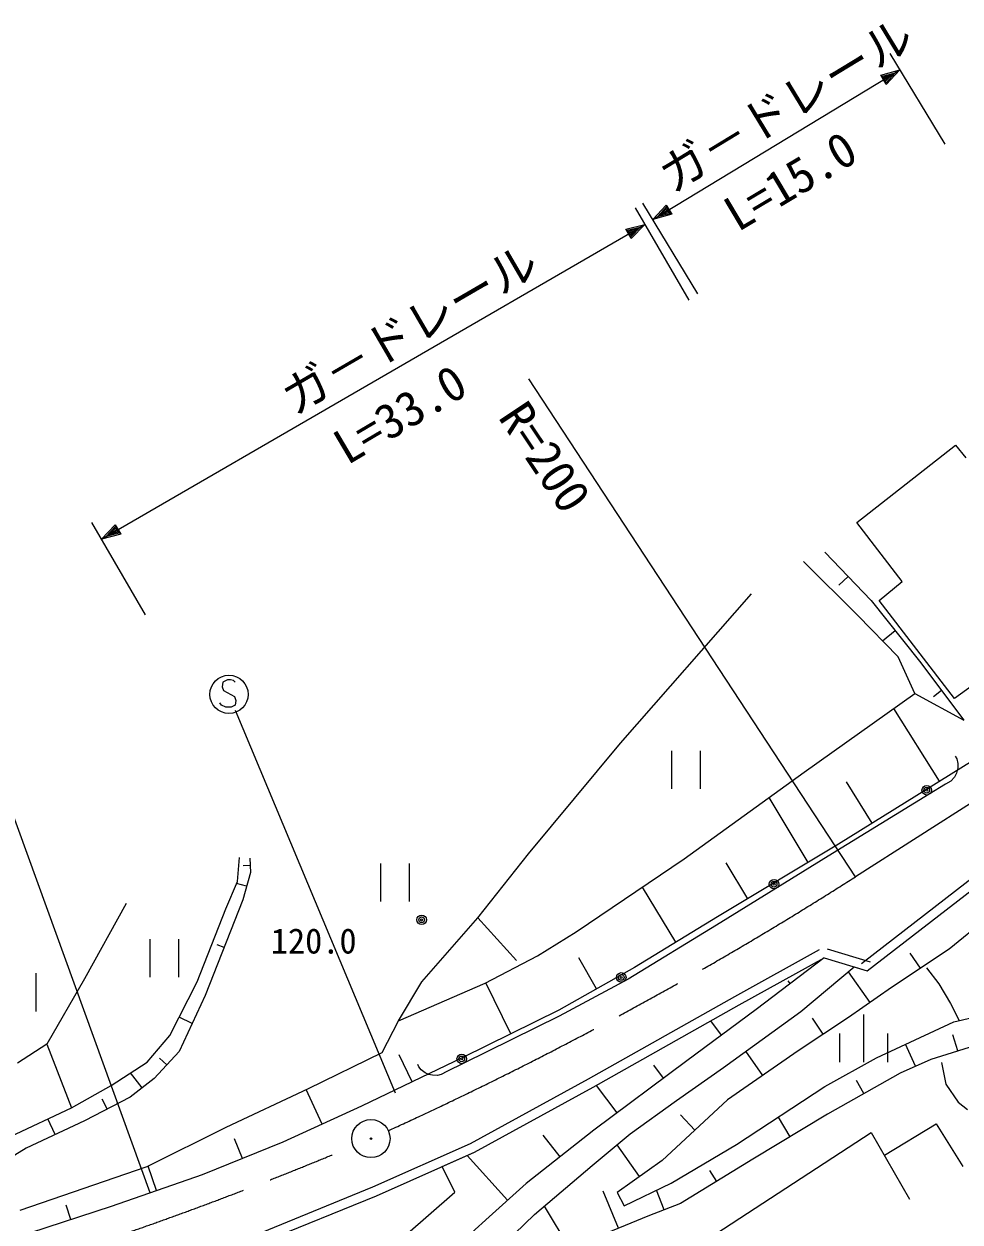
# Model space of a CAD drawing. Units: millimetres, scale not verified. Extents: x 40000 to 680000, y 20000 to 380000.
# Drawn here: x 149603 to 198608, y 265016 to 327765 of the extents above; entities that cross this region are included whole.
import ezdxf
from ezdxf.enums import TextEntityAlignment as Align

# ---------------------------------------------------------------- set-up
doc = ezdxf.new("R2010")
doc.units = ezdxf.units.MM
doc.header["$LTSCALE"] = 1000
doc.linetypes.add('CHAIN', pattern=[18.5, 12, -1.5, 3.5, -1.5])
for name, color, linetype, lineweight in [('M-BGD', 7, 'Continuous', 25), ('M-BGD-EXST', 7, 'Continuous', 25), ('M-BMK', 2, 'CHAIN', 13), ('M-BMK-SRVR', 3, 'Continuous', 25), ('M-STR-HTXT', 7, 'Continuous', 13)]:
    doc.layers.add(name, color=color, linetype=linetype, lineweight=lineweight)
doc.styles.add('ＭＳ ゴシック', font='')
doc.styles.get('ＭＳ ゴシック').set_extended_font_data('MS Gothic')

msp = doc.modelspace()

# ---------------------------------------------------------------- linework, layer by layer
at = {"layer": 'M-BGD'}
for p, q in [((193213, 301662), (198372, 305696)), ((198372, 305696), (198907, 305049)), ((195587, 298557), (193213, 301662)), ((191536, 300094), (193955, 297565)), ((193252, 296778), (190410, 299617)), ((192746, 298830), (192271, 298376)), ((194377, 297573), (195587, 298557)), ((180838, 290097), (187684, 297913)), ((193955, 297565), (196487, 294389)), ((198316, 292430), (194377, 297573)), ((204590, 297011), (198316, 292430)), ((195362, 294614), (193252, 296778)), ((195221, 295977), (194552, 295444)), ((196241, 292697), (195362, 294614)), ((196487, 294389), (198800, 291307)), ((190449, 288571), (196241, 292697)), ((196241, 292697), (198800, 291307)), ((197644, 292848), (197220, 292530)), ((197532, 288099), (195148, 291919)), ((176017, 284304), (180838, 290097)), ((183501, 289700), (183501, 287702)), ((185021, 287702), (185021, 289700)), ((198349, 289419), (198433, 289283)), ((198433, 289283), (198490, 289037)), ((199294, 289196), (192245, 284807)), ((198493, 288804), (198427, 288529)), ((198490, 289037), (198493, 288804)), ((184163, 284041), (190449, 288571)), ((194007, 285904), (192659, 288065)), ((198123, 288108), (197850, 287941)), ((198319, 288323), (198123, 288108)), ((198427, 288529), (198319, 288323)), ((196998, 287418), (191937, 284312)), ((197850, 287941), (196998, 287418)), ((190662, 283854), (188614, 287248)), ((173363, 280954), (176017, 284304)), ((191937, 284312), (185864, 280557)), ((192245, 284807), (185914, 280995)), ((160777, 282855), (160884, 284106)), ((161439, 283695), (161083, 283678)), ((161421, 284070), (161457, 283320)), ((168266, 283799), (168266, 281801)), ((169785, 281801), (169785, 283799)), ((178506, 280218), (184163, 284041)), ((187497, 281948), (186363, 283828)), ((161457, 283320), (161063, 281891)), ((193448, 278565), (199554, 283295)), ((160169, 281426), (160777, 282855)), ((161260, 282605), (160732, 282750)), ((183737, 279672), (181977, 282563)), ((193755, 278170), (199866, 282904)), ((193755, 278170), (199866, 282904)), ((202076, 282584), (198037, 279313)), ((161063, 281891), (159096, 276885)), ((154947, 281692), (152765, 277762)), ((158667, 277603), (160169, 281426)), ((170429, 277604), (173363, 280954)), ((173363, 280954), (175389, 278721)), ((185864, 280557), (181237, 277740)), ((185914, 280995), (181559, 278349)), ((176486, 278962), (178506, 280218)), ((156190, 279833), (156190, 277835)), ((157710, 277835), (157710, 279833)), ((160079, 279388), (159710, 279533)), ((186811, 276820), (191256, 279292)), ((191645, 279333), (193900, 278648)), ((198037, 279313), (195025, 277296)), ((173747, 277527), (176486, 278962)), ((179582, 277227), (178660, 278850)), ((187054, 276384), (191499, 278856)), ((191499, 278856), (187941, 276155)), ((191499, 278856), (193755, 278170)), ((196531, 278304), (195997, 279100)), ((150234, 276048), (150234, 278046)), ((181559, 278349), (177605, 276106)), ((190268, 276039), (193071, 278378)), ((193896, 276509), (192769, 278125)), ((193071, 278378), (193755, 278170)), ((196853, 278338), (197505, 277498)), ((152765, 277762), (150798, 274331)), ((157236, 274780), (158667, 277603)), ((169213, 275553), (170429, 277604)), ((169213, 275553), (173747, 277527)), ((175091, 274873), (173778, 277543)), ((181237, 277740), (177622, 275790)), ((189720, 277505), (189604, 277657)), ((197505, 277498), (198101, 276468)), ((159096, 276885), (157737, 273955)), ((179163, 272510), (186811, 276820)), ((195025, 277296), (192767, 275723)), ((177605, 276106), (172576, 273639)), ((179406, 272074), (187054, 276384)), ((179406, 272074), (187054, 276384)), ((187941, 276155), (184299, 273460)), ((198101, 276468), (198563, 275573)), ((158416, 275420), (157723, 275741)), ((168360, 273894), (169213, 275553)), ((177622, 275790), (172634, 273334)), ((186120, 274807), (185571, 275548)), ((186230, 273117), (190268, 276039)), ((192767, 275723), (190131, 273979)), ((191449, 274851), (190892, 275691)), ((193554, 275892), (193554, 273395)), ((194238, 273617), (198277, 275497)), ((198277, 275497), (200159, 275941)), ((192304, 274893), (192304, 273395)), ((194803, 274893), (194803, 273395)), ((150798, 274331), (149259, 273331)), ((150798, 274331), (152085, 270992)), ((156055, 273386), (157236, 274780)), ((196275, 273176), (195761, 274325)), ((199920, 274424), (197079, 273535)), ((198499, 273979), (198233, 274828)), ((157737, 273955), (156413, 272526)), ((157075, 273241), (156690, 273596)), ((164498, 272010), (168360, 273894)), ((172576, 273639), (167279, 271083)), ((169927, 272361), (169242, 273778)), ((190131, 273979), (186435, 271415)), ((188283, 272697), (187402, 273965)), ((191535, 272112), (194238, 273617)), ((154160, 272171), (156055, 273386)), ((170271, 273151), (170218, 273259)), ((170396, 272990), (170271, 273151)), ((170609, 272828), (170396, 272990)), ((172634, 273334), (171737, 272893)), ((184299, 273460), (179443, 269822)), ((183085, 272550), (182579, 273223)), ((183766, 271374), (186230, 273117)), ((197079, 273535), (195470, 272817)), ((197640, 273378), (197857, 272239)), ((156413, 272526), (155161, 271561)), ((155787, 272044), (155182, 272827)), ((170788, 272737), (170609, 272828)), ((170984, 272700), (170788, 272737)), ((171253, 272699), (170984, 272700)), ((171450, 272751), (171253, 272699)), ((171737, 272893), (171450, 272751)), ((172975, 269126), (179163, 272510)), ((195470, 272817), (191672, 270663)), ((193571, 271740), (193181, 272426)), ((152085, 270992), (154160, 272171)), ((160188, 269992), (164498, 272010)), ((165213, 270141), (164384, 271956)), ((173197, 268678), (179406, 272074)), ((173197, 268678), (179406, 272074)), ((180657, 270731), (179577, 272170)), ((186914, 269069), (191535, 272112)), ((197857, 272239), (198508, 271291)), ((155161, 271561), (152765, 270311)), ((153963, 270936), (153691, 271456)), ((167279, 271083), (163148, 269199)), ((181336, 269630), (183766, 271374)), ((186435, 271415), (183013, 268236)), ((198508, 271291), (198997, 270911)), ((148902, 269492), (152085, 270992)), ((184724, 269825), (183975, 270630)), ((191672, 270663), (187770, 268304)), ((189721, 269484), (189100, 270509)), ((152765, 270311), (149724, 268881)), ((151245, 269596), (150859, 270414)), ((156058, 267928), (160188, 269992)), ((194646, 268514), (197364, 270164)), ((197364, 270164), (198762, 267918)), ((163148, 269199), (158928, 267495)), ((161038, 268347), (160621, 269377)), ((179443, 269822), (175891, 267037)), ((177667, 268429), (176779, 269559)), ((179351, 267975), (181336, 269630)), ((184617, 263618), (193965, 269698)), ((193965, 269698), (195966, 266220)), ((149724, 268881), (146291, 266773)), ((167869, 266852), (172975, 269126)), ((168065, 266392), (173197, 268678)), ((171496, 267920), (173197, 268678)), ((181832, 267398), (180651, 269059)), ((183492, 267052), (186914, 269069)), ((156548, 266665), (156099, 267949)), ((174924, 266161), (172799, 268501)), ((176339, 265411), (179351, 267975)), ((183013, 268236), (180651, 266560)), ((187770, 268304), (183971, 265979)), ((149411, 265641), (156058, 267928)), ((158928, 267495), (154169, 265835)), ((172159, 266587), (171496, 267920)), ((185871, 267142), (185516, 267720)), ((162034, 264475), (167869, 266852)), ((175891, 267037), (173957, 265285)), ((181028, 265856), (183492, 267052)), ((162215, 264009), (168065, 266392)), ((169551, 264297), (172159, 266587)), ((180737, 264697), (179933, 266629)), ((180651, 266560), (181028, 265856)), ((183116, 265654), (182725, 266680)), ((154169, 265835), (149948, 264445)), ((152058, 265140), (151807, 265901)), ((178273, 263500), (176859, 265854)), ((183971, 265979), (182260, 265330)), ((173957, 265285), (170900, 262545)), ((175278, 264406), (176339, 265411)), ((182260, 265330), (179214, 264065))]:
    msp.add_line(p, q, dxfattribs=at)
for centre, major_axis in [((196867, 287631), (250, 0)), ((196867, 287631), (150, 0)), ((196867, 287631), (50, 0)), ((188872, 282710), (250, 0)), ((188872, 282710), (150, 0)), ((188872, 282710), (50, 0)), ((170423, 280846), (250, 0)), ((170423, 280846), (150, 0)), ((170423, 280846), (50, 0)), ((180872, 277827), (250, 0)), ((180872, 277827), (150, 0)), ((180872, 277827), (50, 0)), ((172523, 273558), (250, 0)), ((172523, 273558), (150, 0)), ((172523, 273558), (50, 0))]:
    msp.add_ellipse(centre, major_axis=major_axis, ratio=0.998985, dxfattribs=at)
at = {"layer": 'M-BGD-EXST'}
for p, q in [((160017, 293293), (159977, 293053)), ((159977, 293053), (160057, 292853)), ((160257, 293413), (160017, 293293)), ((160417, 293413), (160257, 293413)), ((160577, 293373), (160417, 293413)), ((160657, 293293), (160577, 293373)), ((160057, 292853), (160617, 292534)), ((160617, 292534), (160697, 292334)), ((159937, 292094), (159857, 292214)), ((160177, 291974), (159937, 292094)), ((160457, 291974), (160177, 291974)), ((160657, 292094), (160457, 291974)), ((160697, 292334), (160657, 292094)), ((160668, 291826), (169040, 271787)), ((148815, 286940), (156192, 266570))]:
    msp.add_line(p, q, dxfattribs=at)
msp.add_ellipse((160337, 292654), major_axis=(1000, 0), ratio=0.998985, dxfattribs=at)
at = {"layer": 'M-BMK'}
msp.add_line((246373, 317083), (193137, 283101), dxfattribs=at)
for centre, start_param, end_param in [((85519, 451487), 5.141242, 5.280615), ((89262, 453128), 4.742235, 5.110801)]:
    msp.add_ellipse(centre, major_axis=(199983, 0), ratio=0.998985, start_param=start_param, end_param=end_param, dxfattribs=at)
at = {"layer": 'M-BMK-SRVR'}
for major_axis in [(1000, 0), (40, 0)]:
    msp.add_ellipse((167767, 269386), major_axis=major_axis, ratio=0.998985, dxfattribs=at)
at = {"layer": 'M-STR-HTXT'}
for p, q in [((194936, 326212), (197820, 321464)), ((182523, 317518), (195454, 325358)), ((194454, 325079), (195454, 325358)), ((194745, 324601), (194454, 325079)), ((194530, 325031), (195215, 325213)), ((194606, 324984), (195078, 325130)), ((195078, 325130), (194730, 324779)), ((195215, 325213), (194737, 324690)), ((195454, 325358), (194745, 324601)), ((194737, 324690), (194530, 325031)), ((194730, 324779), (194606, 324984)), ((194681, 324936), (194873, 325006)), ((194723, 324868), (194681, 324936)), ((194873, 325006), (194723, 324868)), ((184888, 313624), (182004, 318372)), ((182523, 317518), (183232, 318275)), ((182762, 317663), (183239, 318186)), ((183232, 318275), (183523, 317797)), ((183239, 318186), (183447, 317844)), ((181609, 318132), (184418, 313295)), ((183523, 317797), (182523, 317518)), ((183447, 317844), (182762, 317663)), ((182899, 317746), (183247, 318097)), ((183371, 317892), (182899, 317746)), ((183104, 317870), (183254, 318008)), ((183296, 317940), (183104, 317870)), ((183247, 318097), (183371, 317892)), ((183254, 318008), (183296, 317940)), ((153661, 300786), (182111, 317268)), ((181106, 317009), (182111, 317268)), ((181386, 316525), (181106, 317009)), ((181180, 316960), (181869, 317128)), ((181381, 316614), (181180, 316960)), ((181255, 316911), (181730, 317048)), ((181375, 316704), (181255, 316911)), ((181330, 316862), (181523, 316927)), ((181523, 316927), (181370, 316793)), ((181730, 317048), (181375, 316704)), ((181869, 317128), (181381, 316614)), ((182111, 317268), (181386, 316525)), ((181370, 316793), (181330, 316862)), ((193137, 283101), (176039, 309175)), ((155968, 296812), (153159, 301650)), ((153661, 300786), (154386, 301529)), ((153903, 300926), (154391, 301440)), ((154042, 301006), (154397, 301351)), ((154249, 301127), (154402, 301261)), ((154386, 301529), (154667, 301045)), ((154391, 301440), (154592, 301094)), ((154397, 301351), (154517, 301143)), ((154402, 301261), (154442, 301192)), ((154667, 301045), (153661, 300786)), ((154592, 301094), (153903, 300926)), ((154517, 301143), (154042, 301006)), ((154442, 301192), (154249, 301127))]:
    msp.add_line(p, q, dxfattribs=at)

# ---------------------------------------------------------------- texts
at = {"layer": 'M-STR-HTXT', "style": 'ＭＳ ゴシック'}
for s, rotation, p in [('ガ－ドレール', 31.274, (183831, 318402)), ('L=15.0', 30.774, (187254, 316369)), ('ガ－ドレール', 30.175, (164034, 306764)), ('L=33.0', 30.575, (166807, 304160)), ('R=200', 303.727, (173937, 306862))]:
    msp.add_text(s, height=1833, rotation=rotation, dxfattribs=at).set_placement(p, align=Align.BOTTOM_LEFT)
msp.add_text('120.0', height=1320, dxfattribs=at).set_placement((162528, 278682), align=Align.BOTTOM_LEFT)

doc.saveas('drawing.dxf')
